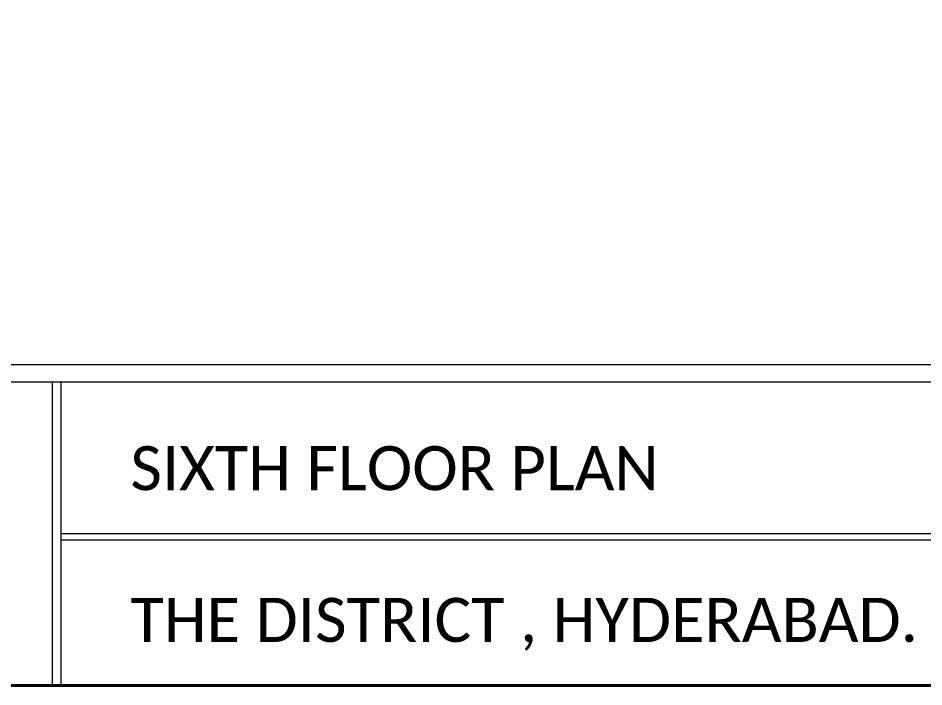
# Model space of a CAD drawing. Header units: metres. Extents: x -224 to -134.4, y 547 to 608.8.
# Drawn here: x -204.26 to -183.68, y 546.96 to 562.14 of the extents above; entities that cross this region are included whole.
import ezdxf

# ---------------------------------------------------------------- set-up
doc = ezdxf.new("R2010")
doc.units = ezdxf.units.M
doc.header["$MEASUREMENT"] = 0
doc.layers.add('L - TITLE BLOCK', color=250, linetype='Continuous', lineweight=5)
doc.layers.add('TITLE', color=7, linetype='Continuous', lineweight=5)
doc.styles.add('ARIAL', font='arial.ttf', dxfattribs={"height": 250})

msp = doc.modelspace()

# ---------------------------------------------------------------- linework, layer by layer
at = {"layer": 'L - TITLE BLOCK'}
for p, q in [((-223.939, 554.28), (-134.448, 554.28)), ((-223.939, 553.88), (-134.448, 553.88)), ((-203.488, 553.88), (-203.488, 546.988)), ((-203.288, 553.88), (-203.288, 546.988)), ((-156.258, 550.434), (-203.288, 550.434)), ((-156.258, 550.286), (-203.288, 550.286))]:
    msp.add_line(p, q, dxfattribs=at)
at = {"layer": 'L - TITLE BLOCK', "const_width": 0.0628}
msp.add_lwpolyline([(-134.448, 608.807), (-223.939, 608.807), (-223.939, 546.988), (-134.448, 546.988)], close=True, dxfattribs=at)

# ---------------------------------------------------------------- texts
at = {"layer": 'TITLE', "char_height": 1, "attachment_point": 1, "style": 'ARIAL'}
for s, insert, width in [('{\\fCalibri|b0|i0|c0|p34;SIXTH FLOOR PLAN}', (-201.711, 552.423), 17.3914), ('{\\fCalibri|b0|i0|c0|p34;THE DISTRICT , HYDERABAD.}', (-201.711, 548.977), 22.43791)]:
    msp.add_mtext(s, dxfattribs=dict(at, insert=insert, width=width))

doc.saveas('drawing.dxf')
